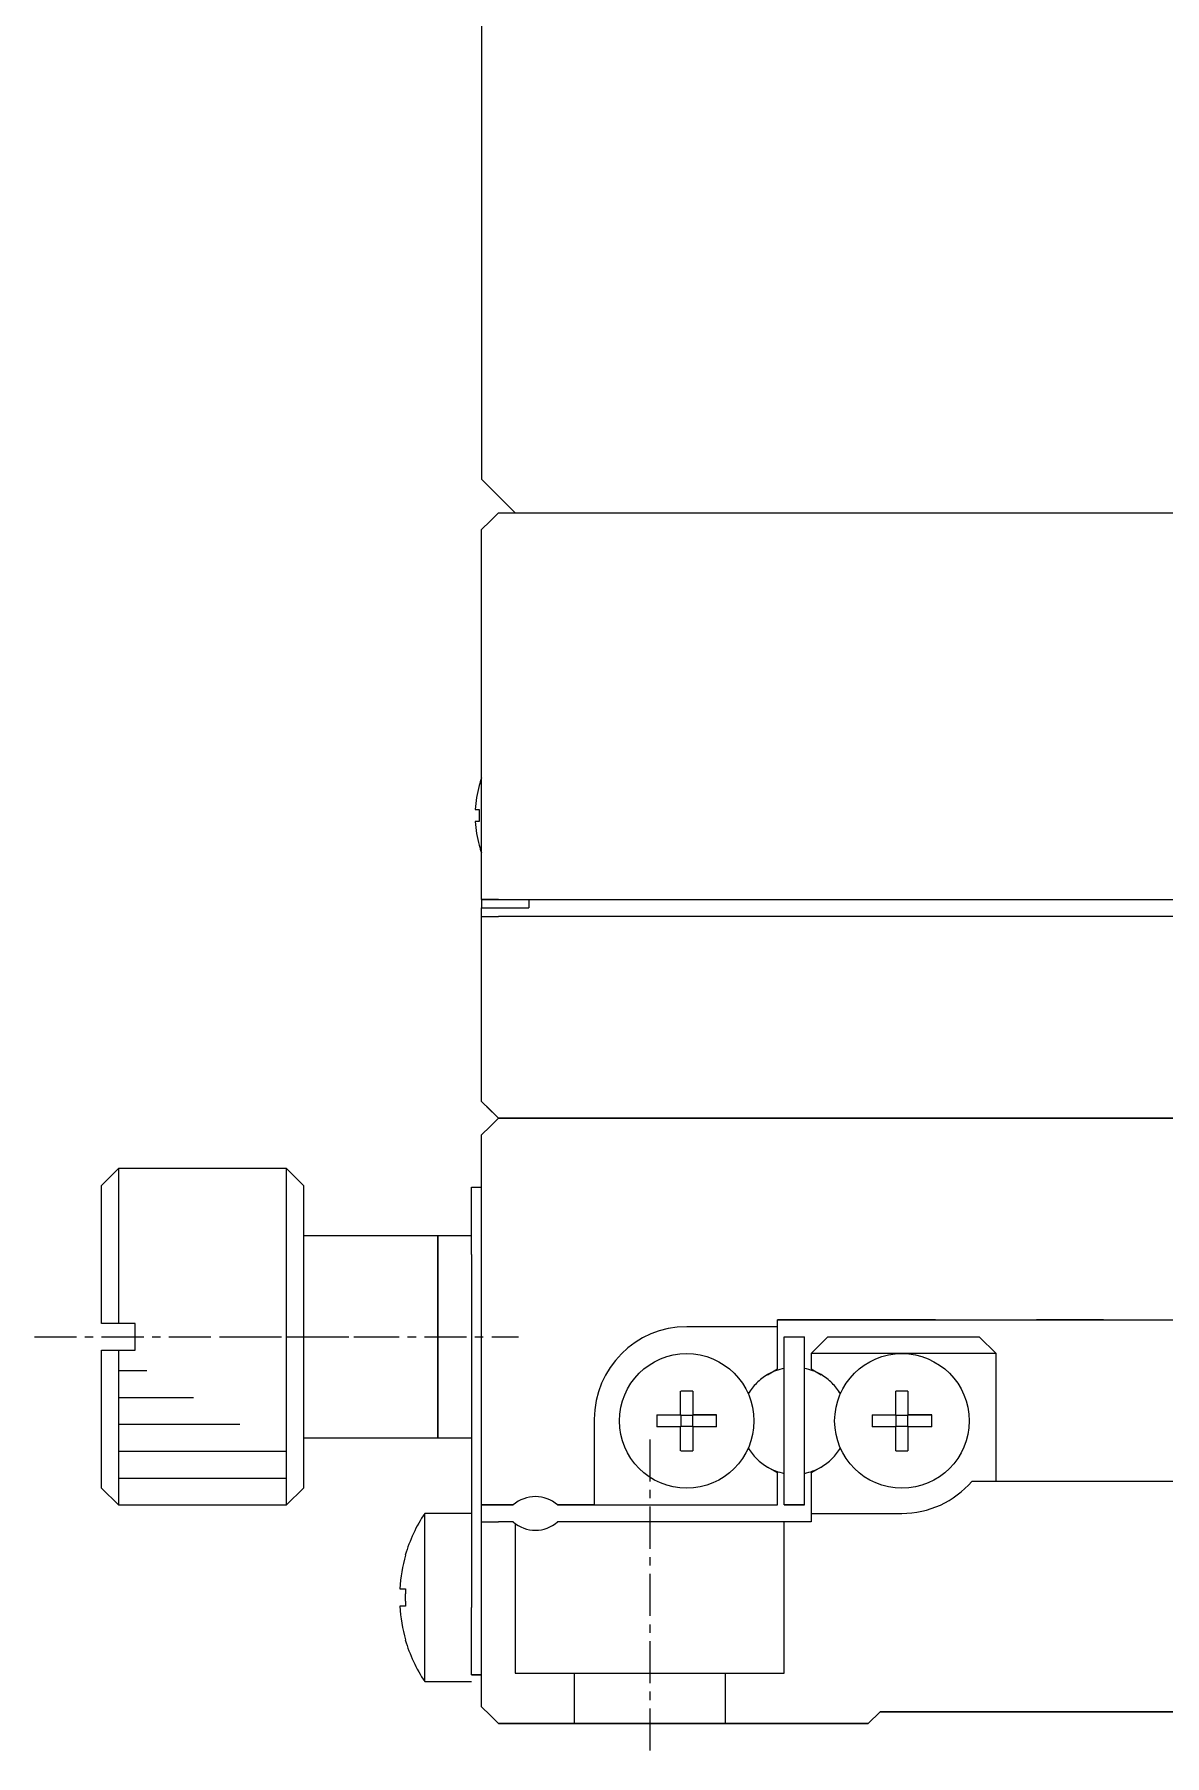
# Model space of a CAD drawing. Extents: x 570 to 820, y 66 to 265.
# Drawn here: x 572.5 to 606.1, y 114.2 to 165.4 of the extents above; entities that cross this region are included whole.
import ezdxf

# ---------------------------------------------------------------- set-up
doc = ezdxf.new("R2010")
doc.units = 0
doc.linetypes.add('CENTER', pattern=[2, 1.25, -0.25, 0.25, -0.25])
doc.layers.get('0').update_dxf_attribs({"linetype": 'CONTINUOUS'})
doc.layers.add('CENTER', color=1, linetype='CENTER')

msp = doc.modelspace()

# ---------------------------------------------------------------- linework, layer by layer
at = {"color": 7, "linetype": 'CONTINUOUS'}
for p, q in [((585.806, 245.153), (585.806, 152.153)), ((586.806, 151.153), (585.806, 152.153)), ((586.306, 151.153), (586.056, 150.903)), ((586.306, 151.153), (655.306, 151.153)), ((585.806, 150.653), (586.056, 150.903)), ((585.806, 139.653), (585.806, 150.653)), ((585.732, 143.041), (585.736, 143.039)), ((585.732, 143.041), (585.736, 143.039)), ((585.616, 142.333), (585.736, 142.333)), ((585.616, 142.333), (585.736, 142.333)), ((585.736, 141.973), (585.616, 141.973)), ((585.736, 141.266), (585.732, 141.264)), ((585.806, 139.653), (587.206, 139.653)), ((586.306, 139.653), (585.806, 139.653)), ((585.806, 139.653), (585.806, 139.403)), ((585.806, 139.403), (587.206, 139.403)), ((585.806, 139.153), (585.806, 139.403)), ((585.806, 139.403), (587.206, 139.403)), ((586.306, 139.653), (617.856, 139.653)), ((587.206, 139.653), (587.206, 139.403)), ((585.806, 139.153), (586.306, 139.153)), ((585.806, 133.653), (585.806, 139.153)), ((617.806, 139.153), (586.306, 139.153)), ((586.056, 133.403), (585.806, 133.653)), ((585.806, 133.653), (586.056, 133.403)), ((585.956, 133.503), (586.306, 133.153)), ((586.306, 133.153), (585.956, 133.503)), ((586.306, 133.153), (586.056, 133.403)), ((586.056, 133.403), (586.306, 133.153)), ((586.306, 133.153), (586.056, 132.903)), ((655.306, 133.153), (586.306, 133.153)), ((586.306, 133.153), (655.306, 133.153)), ((585.806, 132.653), (586.056, 132.903)), ((585.806, 121.653), (585.806, 132.653)), ((575.006, 131.653), (574.506, 131.153)), ((580.006, 131.653), (575.006, 131.653)), ((575.006, 131.653), (575.006, 127.053)), ((580.506, 131.153), (580.006, 131.653)), ((580.006, 126.653), (580.006, 131.653)), ((574.506, 127.053), (574.506, 131.153)), ((580.506, 131.153), (580.506, 126.653)), ((585.506, 129.103), (585.506, 131.103)), ((585.506, 131.103), (585.806, 131.103)), ((584.506, 129.653), (580.506, 129.653)), ((585.506, 129.653), (584.506, 129.653)), ((584.506, 126.653), (584.506, 129.653)), ((584.506, 129.653), (584.506, 126.653)), ((585.506, 129.103), (585.506, 119.978)), ((575.006, 127.053), (574.506, 127.053)), ((575.506, 127.053), (575.006, 127.053)), ((575.506, 126.253), (575.506, 127.053)), ((594.606, 126.953), (591.906, 126.953)), ((594.606, 126.953), (591.906, 126.953)), ((594.606, 126.953), (594.606, 127.153)), ((599.306, 127.153), (594.606, 127.153)), ((594.606, 127.153), (647.006, 127.153)), ((594.606, 125.697), (594.606, 126.953)), ((604.306, 127.153), (602.306, 127.153)), ((580.006, 121.653), (580.006, 126.653)), ((580.506, 126.653), (580.506, 122.153)), ((584.506, 123.653), (584.506, 126.653)), ((584.506, 126.653), (584.506, 123.653)), ((594.806, 121.653), (594.806, 126.653)), ((594.806, 126.653), (595.406, 126.653)), ((595.406, 121.653), (595.406, 126.653)), ((595.606, 126.153), (596.106, 126.653)), ((596.106, 126.653), (600.606, 126.653)), ((600.606, 126.653), (601.106, 126.153)), ((574.506, 122.153), (574.506, 126.253)), ((574.506, 126.253), (575.006, 126.253)), ((575.006, 126.253), (575.006, 121.653)), ((575.006, 126.253), (575.506, 126.253)), ((595.606, 126.153), (595.606, 125.697)), ((598.306, 126.153), (595.606, 126.153)), ((601.106, 126.153), (598.306, 126.153)), ((601.106, 122.353), (601.106, 126.153)), ((594.312, 125.527), (594.606, 125.697)), ((594.312, 125.527), (594.606, 125.697)), ((595.606, 125.697), (595.9, 125.527)), ((595.606, 125.697), (595.9, 125.527)), ((591.726, 124.333), (591.726, 125.039)), ((592.086, 125.039), (592.086, 124.333)), ((598.126, 124.333), (598.126, 125.039)), ((598.486, 125.039), (598.486, 124.333)), ((589.156, 124.203), (589.156, 121.653)), ((591.019, 124.333), (591.726, 124.333)), ((591.019, 124.333), (591.726, 124.333)), ((591.726, 123.973), (591.019, 123.973)), ((591.736, 124.322), (591.726, 124.333)), ((591.736, 123.983), (591.726, 123.973)), ((591.726, 123.266), (591.726, 123.973)), ((591.736, 123.983), (591.736, 124.322)), ((591.736, 124.322), (592.075, 124.322)), ((592.075, 123.983), (591.736, 123.983)), ((592.075, 124.322), (592.086, 124.333)), ((592.075, 124.322), (592.075, 123.983)), ((592.075, 123.983), (592.086, 123.973)), ((592.086, 124.333), (592.792, 124.333)), ((592.792, 124.333), (592.086, 124.333)), ((592.086, 123.973), (592.086, 123.266)), ((592.792, 123.973), (592.086, 123.973)), ((597.419, 124.333), (598.126, 124.333)), ((597.419, 124.333), (598.126, 124.333)), ((598.126, 123.973), (597.419, 123.973)), ((598.136, 124.322), (598.126, 124.333)), ((598.136, 123.983), (598.126, 123.973)), ((598.126, 123.266), (598.126, 123.973)), ((598.136, 123.983), (598.136, 124.322)), ((598.136, 124.322), (598.475, 124.322)), ((598.475, 123.983), (598.136, 123.983)), ((598.475, 124.322), (598.486, 124.333)), ((598.475, 124.322), (598.475, 123.983)), ((598.475, 123.983), (598.486, 123.973)), ((598.486, 124.333), (599.192, 124.333)), ((599.192, 124.333), (598.486, 124.333)), ((598.486, 123.973), (598.486, 123.266)), ((599.192, 123.973), (598.486, 123.973)), ((580.506, 123.653), (584.506, 123.653)), ((584.506, 123.653), (585.506, 123.653)), ((594.606, 122.608), (594.312, 122.778)), ((594.606, 121.653), (594.606, 122.608)), ((595.9, 122.778), (595.606, 122.608)), ((595.606, 122.608), (595.606, 121.403)), ((641.227, 122.353), (600.385, 122.353)), ((574.506, 122.153), (575.006, 121.653)), ((580.006, 121.653), (580.506, 122.153)), ((575.006, 121.653), (580.006, 121.653)), ((585.506, 121.403), (584.114, 121.403)), ((584.114, 116.403), (584.114, 121.403)), ((585.806, 121.153), (585.806, 121.653)), ((586.306, 121.653), (585.806, 121.653)), ((585.806, 121.653), (586.306, 121.653)), ((586.306, 121.653), (586.744, 121.653)), ((586.744, 121.653), (586.306, 121.653)), ((588.067, 121.653), (589.156, 121.653)), ((589.156, 121.653), (588.067, 121.653)), ((589.156, 121.653), (594.606, 121.653)), ((589.156, 121.653), (594.606, 121.653)), ((594.806, 121.653), (595.406, 121.653)), ((595.406, 121.653), (594.806, 121.653)), ((595.606, 121.403), (595.606, 121.153)), ((595.606, 121.403), (598.306, 121.403)), ((585.806, 121.153), (586.306, 121.153)), ((585.806, 115.653), (585.806, 121.153)), ((586.744, 121.153), (586.306, 121.153)), ((595.606, 121.153), (588.067, 121.153)), ((583.536, 120.165), (583.543, 120.161)), ((583.536, 120.165), (583.543, 120.161)), ((585.506, 119.978), (585.506, 118.603)), ((583.371, 119.163), (583.543, 119.163)), ((583.371, 119.163), (583.543, 119.163)), ((583.543, 118.643), (583.371, 118.643)), ((585.506, 116.603), (585.506, 118.603)), ((583.543, 117.644), (583.536, 117.641)), ((584.114, 116.403), (585.506, 116.403)), ((585.806, 116.603), (585.506, 116.603)), ((585.506, 116.603), (585.806, 116.603)), ((586.056, 115.403), (585.806, 115.653)), ((585.806, 115.653), (586.056, 115.403)), ((586.056, 115.403), (586.306, 115.153)), ((586.306, 115.153), (586.056, 115.403)), ((597.306, 115.153), (586.306, 115.153)), ((586.306, 115.153), (597.306, 115.153)), ((593.056, 115.153), (588.556, 115.153)), ((593.056, 115.153), (588.556, 115.153)), ((593.056, 115.153), (588.556, 115.153)), ((593.056, 115.153), (588.556, 115.153)), ((597.306, 115.153), (597.656, 115.503)), ((597.656, 115.503), (597.306, 115.153)), ((608.106, 115.503), (597.656, 115.503)), ((597.656, 115.503), (643.956, 115.503))]:
    msp.add_line(p, q, dxfattribs=at)
at = {"color": 3, "linetype": 'CONTINUOUS'}
for p, q in [((575.006, 125.653), (575.849, 125.653)), ((575.006, 124.853), (577.235, 124.853)), ((575.006, 124.053), (578.62, 124.053)), ((575.006, 123.253), (580.006, 123.253)), ((575.006, 122.453), (580.006, 122.453)), ((586.806, 121.102), (586.806, 116.653)), ((594.806, 116.653), (594.806, 121.153)), ((586.806, 116.653), (594.806, 116.653)), ((588.556, 116.653), (588.556, 115.153)), ((593.056, 115.153), (593.056, 116.653))]:
    msp.add_line(p, q, dxfattribs=at)
at = {"color": 7, "linetype": 'CONTINUOUS'}
for points in [[(585.736, 142.333, 0), (585.736, 142.329, 0), (585.736, 142.327, 0), (585.736, 142.323, 0), (585.736, 142.321, 0), (585.736, 142.319, 0), (585.736, 142.315, 0), (585.735, 142.313, 0), (585.735, 142.309, 0), (585.735, 142.307, 0), (585.735, 142.303, 0), (585.735, 142.301, 0), (585.735, 142.299, 0), (585.735, 142.295, 0), (585.735, 142.293, 0), (585.734, 142.289, 0), (585.734, 142.287, 0), (585.734, 142.285, 0), (585.734, 142.281, 0), (585.734, 142.279, 0), (585.734, 142.275, 0), (585.734, 142.273, 0), (585.734, 142.271, 0), (585.734, 142.267, 0), (585.734, 142.265, 0), (585.733, 142.261, 0), (585.733, 142.259, 0), (585.733, 142.257, 0), (585.733, 142.253, 0), (585.733, 142.251, 0), (585.733, 142.247, 0), (585.733, 142.245, 0), (585.733, 142.243, 0), (585.733, 142.239, 0), (585.733, 142.237, 0), (585.733, 142.233, 0), (585.733, 142.231, 0), (585.733, 142.229, 0), (585.733, 142.225, 0), (585.732, 142.223, 0), (585.732, 142.219, 0), (585.732, 142.217, 0), (585.732, 142.215, 0), (585.732, 142.211, 0), (585.732, 142.209, 0), (585.732, 142.205, 0), (585.732, 142.203, 0), (585.732, 142.199, 0), (585.732, 142.197, 0), (585.732, 142.195, 0), (585.732, 142.191, 0), (585.732, 142.189, 0), (585.732, 142.185, 0), (585.732, 142.183, 0), (585.732, 142.181, 0), (585.732, 142.177, 0), (585.732, 142.175, 0), (585.732, 142.171, 0), (585.732, 142.169, 0), (585.732, 142.167, 0), (585.732, 142.163, 0), (585.732, 142.161, 0), (585.732, 142.157, 0), (585.732, 142.155, 0), (585.732, 142.153, 0), (585.732, 142.149, 0), (585.732, 142.147, 0), (585.732, 142.143, 0), (585.732, 142.141, 0), (585.732, 142.139, 0), (585.732, 142.135, 0), (585.732, 142.133, 0), (585.732, 142.129, 0), (585.732, 142.127, 0), (585.732, 142.123, 0), (585.732, 142.121, 0), (585.732, 142.119, 0), (585.732, 142.115, 0), (585.732, 142.113, 0), (585.732, 142.109, 0), (585.732, 142.107, 0), (585.732, 142.105, 0), (585.732, 142.101, 0), (585.732, 142.099, 0), (585.732, 142.095, 0), (585.732, 142.093, 0), (585.732, 142.091, 0), (585.732, 142.087, 0), (585.732, 142.085, 0), (585.732, 142.081, 0), (585.733, 142.079, 0), (585.733, 142.077, 0), (585.733, 142.073, 0), (585.733, 142.071, 0), (585.733, 142.067, 0), (585.733, 142.065, 0), (585.733, 142.063, 0), (585.733, 142.059, 0), (585.733, 142.057, 0), (585.733, 142.053, 0), (585.733, 142.051, 0), (585.733, 142.047, 0), (585.733, 142.045, 0), (585.733, 142.043, 0), (585.734, 142.039, 0), (585.734, 142.037, 0), (585.734, 142.033, 0), (585.734, 142.031, 0), (585.734, 142.029, 0), (585.734, 142.025, 0), (585.734, 142.023, 0), (585.734, 142.019, 0), (585.734, 142.017, 0), (585.734, 142.015, 0), (585.735, 142.011, 0), (585.735, 142.009, 0), (585.735, 142.005, 0), (585.735, 142.003, 0), (585.735, 142.001, 0), (585.735, 141.997, 0), (585.735, 141.995, 0), (585.735, 141.991, 0), (585.736, 141.989, 0), (585.736, 141.987, 0), (585.736, 141.983, 0), (585.736, 141.981, 0), (585.736, 141.977, 0), (585.736, 141.975, 0), (585.736, 141.973, 0)], [(592.087, 125.039, 0), (592.083, 125.039, 0), (592.081, 125.039, 0), (592.077, 125.039, 0), (592.075, 125.039, 0), (592.073, 125.039, 0), (592.069, 125.039, 0), (592.067, 125.039, 0), (592.063, 125.039, 0), (592.061, 125.039, 0), (592.059, 125.04, 0), (592.055, 125.04, 0), (592.053, 125.04, 0), (592.049, 125.04, 0), (592.047, 125.04, 0), (592.045, 125.04, 0), (592.041, 125.04, 0), (592.039, 125.04, 0), (592.035, 125.04, 0), (592.033, 125.04, 0), (592.031, 125.04, 0), (592.027, 125.04, 0), (592.025, 125.04, 0), (592.021, 125.04, 0), (592.019, 125.04, 0), (592.017, 125.04, 0), (592.013, 125.04, 0), (592.011, 125.04, 0), (592.007, 125.04, 0), (592.005, 125.04, 0), (592.001, 125.04, 0), (591.999, 125.041, 0), (591.997, 125.041, 0), (591.993, 125.041, 0), (591.991, 125.041, 0), (591.987, 125.041, 0), (591.985, 125.041, 0), (591.983, 125.041, 0), (591.979, 125.041, 0), (591.977, 125.041, 0), (591.973, 125.041, 0), (591.971, 125.041, 0), (591.969, 125.041, 0), (591.965, 125.041, 0), (591.963, 125.041, 0), (591.959, 125.041, 0), (591.957, 125.041, 0), (591.955, 125.041, 0), (591.951, 125.041, 0), (591.949, 125.041, 0), (591.945, 125.041, 0), (591.943, 125.041, 0), (591.941, 125.041, 0), (591.937, 125.041, 0), (591.935, 125.041, 0), (591.931, 125.041, 0), (591.929, 125.041, 0), (591.925, 125.041, 0), (591.923, 125.041, 0), (591.921, 125.041, 0), (591.917, 125.041, 0), (591.915, 125.041, 0), (591.911, 125.041, 0), (591.909, 125.041, 0), (591.907, 125.041, 0), (591.903, 125.041, 0), (591.901, 125.041, 0), (591.897, 125.041, 0), (591.895, 125.041, 0), (591.893, 125.041, 0), (591.889, 125.041, 0), (591.887, 125.041, 0), (591.883, 125.041, 0), (591.881, 125.041, 0), (591.879, 125.041, 0), (591.875, 125.041, 0), (591.873, 125.041, 0), (591.869, 125.041, 0), (591.867, 125.041, 0), (591.865, 125.041, 0), (591.861, 125.041, 0), (591.859, 125.041, 0), (591.855, 125.041, 0), (591.853, 125.041, 0), (591.851, 125.041, 0), (591.847, 125.041, 0), (591.845, 125.041, 0), (591.841, 125.041, 0), (591.839, 125.041, 0), (591.835, 125.041, 0), (591.833, 125.041, 0), (591.831, 125.041, 0), (591.827, 125.041, 0), (591.825, 125.041, 0), (591.821, 125.041, 0), (591.819, 125.041, 0), (591.817, 125.041, 0), (591.813, 125.041, 0), (591.811, 125.04, 0), (591.807, 125.04, 0), (591.805, 125.04, 0), (591.803, 125.04, 0), (591.799, 125.04, 0), (591.797, 125.04, 0), (591.793, 125.04, 0), (591.791, 125.04, 0), (591.789, 125.04, 0), (591.785, 125.04, 0), (591.783, 125.04, 0), (591.779, 125.04, 0), (591.777, 125.04, 0), (591.775, 125.04, 0), (591.771, 125.04, 0), (591.769, 125.04, 0), (591.765, 125.04, 0), (591.763, 125.04, 0), (591.761, 125.04, 0), (591.757, 125.04, 0), (591.755, 125.04, 0), (591.751, 125.039, 0), (591.749, 125.039, 0), (591.745, 125.039, 0), (591.743, 125.039, 0), (591.741, 125.039, 0), (591.737, 125.039, 0), (591.735, 125.039, 0), (591.731, 125.039, 0), (591.729, 125.039, 0), (591.727, 125.039, 0)], [(598.487, 125.039, 0), (598.483, 125.039, 0), (598.481, 125.039, 0), (598.477, 125.039, 0), (598.475, 125.039, 0), (598.473, 125.039, 0), (598.469, 125.039, 0), (598.467, 125.039, 0), (598.463, 125.039, 0), (598.461, 125.039, 0), (598.459, 125.04, 0), (598.455, 125.04, 0), (598.453, 125.04, 0), (598.449, 125.04, 0), (598.447, 125.04, 0), (598.445, 125.04, 0), (598.441, 125.04, 0), (598.439, 125.04, 0), (598.435, 125.04, 0), (598.433, 125.04, 0), (598.431, 125.04, 0), (598.427, 125.04, 0), (598.425, 125.04, 0), (598.421, 125.04, 0), (598.419, 125.04, 0), (598.417, 125.04, 0), (598.413, 125.04, 0), (598.411, 125.04, 0), (598.407, 125.04, 0), (598.405, 125.04, 0), (598.401, 125.04, 0), (598.399, 125.041, 0), (598.397, 125.041, 0), (598.393, 125.041, 0), (598.391, 125.041, 0), (598.387, 125.041, 0), (598.385, 125.041, 0), (598.383, 125.041, 0), (598.379, 125.041, 0), (598.377, 125.041, 0), (598.373, 125.041, 0), (598.371, 125.041, 0), (598.369, 125.041, 0), (598.365, 125.041, 0), (598.363, 125.041, 0), (598.359, 125.041, 0), (598.357, 125.041, 0), (598.355, 125.041, 0), (598.351, 125.041, 0), (598.349, 125.041, 0), (598.345, 125.041, 0), (598.343, 125.041, 0), (598.341, 125.041, 0), (598.337, 125.041, 0), (598.335, 125.041, 0), (598.331, 125.041, 0), (598.329, 125.041, 0), (598.325, 125.041, 0), (598.323, 125.041, 0), (598.321, 125.041, 0), (598.317, 125.041, 0), (598.315, 125.041, 0), (598.311, 125.041, 0), (598.309, 125.041, 0), (598.307, 125.041, 0), (598.303, 125.041, 0), (598.301, 125.041, 0), (598.297, 125.041, 0), (598.295, 125.041, 0), (598.293, 125.041, 0), (598.289, 125.041, 0), (598.287, 125.041, 0), (598.283, 125.041, 0), (598.281, 125.041, 0), (598.279, 125.041, 0), (598.275, 125.041, 0), (598.273, 125.041, 0), (598.269, 125.041, 0), (598.267, 125.041, 0), (598.265, 125.041, 0), (598.261, 125.041, 0), (598.259, 125.041, 0), (598.255, 125.041, 0), (598.253, 125.041, 0), (598.251, 125.041, 0), (598.247, 125.041, 0), (598.245, 125.041, 0), (598.241, 125.041, 0), (598.239, 125.041, 0), (598.235, 125.041, 0), (598.233, 125.041, 0), (598.231, 125.041, 0), (598.227, 125.041, 0), (598.225, 125.041, 0), (598.221, 125.041, 0), (598.219, 125.041, 0), (598.217, 125.041, 0), (598.213, 125.041, 0), (598.211, 125.04, 0), (598.207, 125.04, 0), (598.205, 125.04, 0), (598.203, 125.04, 0), (598.199, 125.04, 0), (598.197, 125.04, 0), (598.193, 125.04, 0), (598.191, 125.04, 0), (598.189, 125.04, 0), (598.185, 125.04, 0), (598.183, 125.04, 0), (598.179, 125.04, 0), (598.177, 125.04, 0), (598.175, 125.04, 0), (598.171, 125.04, 0), (598.169, 125.04, 0), (598.165, 125.04, 0), (598.163, 125.04, 0), (598.161, 125.04, 0), (598.157, 125.04, 0), (598.155, 125.04, 0), (598.151, 125.039, 0), (598.149, 125.039, 0), (598.145, 125.039, 0), (598.143, 125.039, 0), (598.141, 125.039, 0), (598.137, 125.039, 0), (598.135, 125.039, 0), (598.131, 125.039, 0), (598.129, 125.039, 0), (598.127, 125.039, 0)], [(591.019, 124.332, 0), (591.019, 124.33, 0), (591.019, 124.327, 0), (591.019, 124.324, 0), (591.019, 124.321, 0), (591.019, 124.318, 0), (591.019, 124.316, 0), (591.019, 124.313, 0), (591.019, 124.31, 0), (591.019, 124.307, 0), (591.019, 124.304, 0), (591.019, 124.302, 0), (591.019, 124.299, 0), (591.019, 124.296, 0), (591.019, 124.293, 0), (591.019, 124.29, 0), (591.019, 124.288, 0), (591.019, 124.285, 0), (591.019, 124.282, 0), (591.019, 124.279, 0), (591.019, 124.276, 0), (591.019, 124.273, 0), (591.019, 124.271, 0), (591.019, 124.268, 0), (591.019, 124.265, 0), (591.019, 124.262, 0), (591.019, 124.259, 0), (591.019, 124.257, 0), (591.019, 124.254, 0), (591.019, 124.251, 0), (591.019, 124.248, 0), (591.019, 124.245, 0), (591.019, 124.243, 0), (591.019, 124.24, 0), (591.019, 124.237, 0), (591.019, 124.234, 0), (591.019, 124.231, 0), (591.019, 124.228, 0), (591.019, 124.226, 0), (591.019, 124.223, 0), (591.017, 124.22, 0), (591.017, 124.217, 0), (591.017, 124.214, 0), (591.017, 124.212, 0), (591.017, 124.209, 0), (591.017, 124.206, 0), (591.017, 124.203, 0), (591.017, 124.2, 0), (591.017, 124.198, 0), (591.017, 124.195, 0), (591.017, 124.192, 0), (591.017, 124.189, 0), (591.017, 124.186, 0), (591.017, 124.183, 0), (591.017, 124.181, 0), (591.017, 124.178, 0), (591.017, 124.175, 0), (591.017, 124.172, 0), (591.017, 124.169, 0), (591.017, 124.167, 0), (591.017, 124.164, 0), (591.017, 124.161, 0), (591.017, 124.158, 0), (591.017, 124.155, 0), (591.017, 124.152, 0), (591.017, 124.15, 0), (591.017, 124.147, 0), (591.017, 124.144, 0), (591.017, 124.141, 0), (591.017, 124.138, 0), (591.017, 124.136, 0), (591.017, 124.133, 0), (591.017, 124.13, 0), (591.017, 124.127, 0), (591.017, 124.124, 0), (591.017, 124.122, 0), (591.017, 124.119, 0), (591.017, 124.116, 0), (591.017, 124.113, 0), (591.017, 124.11, 0), (591.017, 124.107, 0), (591.017, 124.105, 0), (591.017, 124.102, 0), (591.017, 124.099, 0), (591.017, 124.096, 0), (591.017, 124.093, 0), (591.017, 124.091, 0), (591.017, 124.088, 0), (591.017, 124.085, 0), (591.019, 124.082, 0), (591.019, 124.079, 0), (591.019, 124.077, 0), (591.019, 124.074, 0), (591.019, 124.071, 0), (591.019, 124.068, 0), (591.019, 124.065, 0), (591.019, 124.062, 0), (591.019, 124.06, 0), (591.019, 124.057, 0), (591.019, 124.054, 0), (591.019, 124.051, 0), (591.019, 124.048, 0), (591.019, 124.046, 0), (591.019, 124.043, 0), (591.019, 124.04, 0), (591.019, 124.037, 0), (591.019, 124.034, 0), (591.019, 124.032, 0), (591.019, 124.029, 0), (591.019, 124.026, 0), (591.019, 124.023, 0), (591.019, 124.02, 0), (591.019, 124.017, 0), (591.019, 124.015, 0), (591.019, 124.012, 0), (591.019, 124.009, 0), (591.019, 124.006, 0), (591.019, 124.003, 0), (591.019, 124.001, 0), (591.019, 123.998, 0), (591.019, 123.995, 0), (591.019, 123.992, 0), (591.019, 123.989, 0), (591.019, 123.987, 0), (591.019, 123.984, 0), (591.019, 123.981, 0), (591.019, 123.978, 0), (591.019, 123.975, 0), (591.019, 123.972, 0)], [(592.793, 123.972, 0), (592.793, 123.975, 0), (592.793, 123.978, 0), (592.793, 123.981, 0), (592.793, 123.984, 0), (592.793, 123.987, 0), (592.793, 123.989, 0), (592.793, 123.992, 0), (592.793, 123.995, 0), (592.793, 123.998, 0), (592.793, 124.001, 0), (592.793, 124.003, 0), (592.793, 124.006, 0), (592.793, 124.009, 0), (592.793, 124.012, 0), (592.793, 124.015, 0), (592.793, 124.017, 0), (592.793, 124.02, 0), (592.793, 124.023, 0), (592.793, 124.026, 0), (592.793, 124.029, 0), (592.793, 124.032, 0), (592.793, 124.034, 0), (592.793, 124.037, 0), (592.795, 124.04, 0), (592.795, 124.043, 0), (592.795, 124.046, 0), (592.795, 124.048, 0), (592.795, 124.051, 0), (592.795, 124.054, 0), (592.795, 124.057, 0), (592.795, 124.06, 0), (592.795, 124.062, 0), (592.795, 124.065, 0), (592.795, 124.068, 0), (592.795, 124.071, 0), (592.795, 124.074, 0), (592.795, 124.077, 0), (592.795, 124.079, 0), (592.795, 124.082, 0), (592.795, 124.085, 0), (592.795, 124.088, 0), (592.795, 124.091, 0), (592.795, 124.093, 0), (592.795, 124.096, 0), (592.795, 124.099, 0), (592.795, 124.102, 0), (592.795, 124.105, 0), (592.795, 124.107, 0), (592.795, 124.11, 0), (592.795, 124.113, 0), (592.795, 124.116, 0), (592.795, 124.119, 0), (592.795, 124.122, 0), (592.795, 124.124, 0), (592.795, 124.127, 0), (592.795, 124.13, 0), (592.795, 124.133, 0), (592.795, 124.136, 0), (592.795, 124.138, 0), (592.795, 124.141, 0), (592.795, 124.144, 0), (592.795, 124.147, 0), (592.795, 124.15, 0), (592.795, 124.152, 0), (592.795, 124.155, 0), (592.795, 124.158, 0), (592.795, 124.161, 0), (592.795, 124.164, 0), (592.795, 124.167, 0), (592.795, 124.169, 0), (592.795, 124.172, 0), (592.795, 124.175, 0), (592.795, 124.178, 0), (592.795, 124.181, 0), (592.795, 124.183, 0), (592.795, 124.186, 0), (592.795, 124.189, 0), (592.795, 124.192, 0), (592.795, 124.195, 0), (592.795, 124.198, 0), (592.795, 124.2, 0), (592.795, 124.203, 0), (592.795, 124.206, 0), (592.795, 124.209, 0), (592.795, 124.212, 0), (592.795, 124.214, 0), (592.795, 124.217, 0), (592.795, 124.22, 0), (592.795, 124.223, 0), (592.795, 124.226, 0), (592.795, 124.228, 0), (592.795, 124.231, 0), (592.795, 124.234, 0), (592.795, 124.237, 0), (592.795, 124.24, 0), (592.795, 124.243, 0), (592.795, 124.245, 0), (592.795, 124.248, 0), (592.795, 124.251, 0), (592.795, 124.254, 0), (592.795, 124.257, 0), (592.795, 124.259, 0), (592.795, 124.262, 0), (592.795, 124.265, 0), (592.793, 124.268, 0), (592.793, 124.271, 0), (592.793, 124.273, 0), (592.793, 124.276, 0), (592.793, 124.279, 0), (592.793, 124.282, 0), (592.793, 124.285, 0), (592.793, 124.288, 0), (592.793, 124.29, 0), (592.793, 124.293, 0), (592.793, 124.296, 0), (592.793, 124.299, 0), (592.793, 124.302, 0), (592.793, 124.304, 0), (592.793, 124.307, 0), (592.793, 124.31, 0), (592.793, 124.313, 0), (592.793, 124.316, 0), (592.793, 124.318, 0), (592.793, 124.321, 0), (592.793, 124.324, 0), (592.793, 124.327, 0), (592.793, 124.33, 0), (592.793, 124.332, 0)], [(597.419, 124.332, 0), (597.419, 124.33, 0), (597.419, 124.327, 0), (597.419, 124.324, 0), (597.419, 124.321, 0), (597.419, 124.318, 0), (597.419, 124.316, 0), (597.419, 124.313, 0), (597.419, 124.31, 0), (597.419, 124.307, 0), (597.419, 124.304, 0), (597.419, 124.302, 0), (597.419, 124.299, 0), (597.419, 124.296, 0), (597.419, 124.293, 0), (597.419, 124.29, 0), (597.419, 124.288, 0), (597.419, 124.285, 0), (597.419, 124.282, 0), (597.419, 124.279, 0), (597.419, 124.276, 0), (597.419, 124.273, 0), (597.419, 124.271, 0), (597.419, 124.268, 0), (597.419, 124.265, 0), (597.419, 124.262, 0), (597.419, 124.259, 0), (597.419, 124.257, 0), (597.419, 124.254, 0), (597.419, 124.251, 0), (597.419, 124.248, 0), (597.419, 124.245, 0), (597.419, 124.243, 0), (597.419, 124.24, 0), (597.419, 124.237, 0), (597.419, 124.234, 0), (597.419, 124.231, 0), (597.419, 124.228, 0), (597.419, 124.226, 0), (597.419, 124.223, 0), (597.417, 124.22, 0), (597.417, 124.217, 0), (597.417, 124.214, 0), (597.417, 124.212, 0), (597.417, 124.209, 0), (597.417, 124.206, 0), (597.417, 124.203, 0), (597.417, 124.2, 0), (597.417, 124.198, 0), (597.417, 124.195, 0), (597.417, 124.192, 0), (597.417, 124.189, 0), (597.417, 124.186, 0), (597.417, 124.183, 0), (597.417, 124.181, 0), (597.417, 124.178, 0), (597.417, 124.175, 0), (597.417, 124.172, 0), (597.417, 124.169, 0), (597.417, 124.167, 0), (597.417, 124.164, 0), (597.417, 124.161, 0), (597.417, 124.158, 0), (597.417, 124.155, 0), (597.417, 124.152, 0), (597.417, 124.15, 0), (597.417, 124.147, 0), (597.417, 124.144, 0), (597.417, 124.141, 0), (597.417, 124.138, 0), (597.417, 124.136, 0), (597.417, 124.133, 0), (597.417, 124.13, 0), (597.417, 124.127, 0), (597.417, 124.124, 0), (597.417, 124.122, 0), (597.417, 124.119, 0), (597.417, 124.116, 0), (597.417, 124.113, 0), (597.417, 124.11, 0), (597.417, 124.107, 0), (597.417, 124.105, 0), (597.417, 124.102, 0), (597.417, 124.099, 0), (597.417, 124.096, 0), (597.417, 124.093, 0), (597.417, 124.091, 0), (597.417, 124.088, 0), (597.417, 124.085, 0), (597.419, 124.082, 0), (597.419, 124.079, 0), (597.419, 124.077, 0), (597.419, 124.074, 0), (597.419, 124.071, 0), (597.419, 124.068, 0), (597.419, 124.065, 0), (597.419, 124.062, 0), (597.419, 124.06, 0), (597.419, 124.057, 0), (597.419, 124.054, 0), (597.419, 124.051, 0), (597.419, 124.048, 0), (597.419, 124.046, 0), (597.419, 124.043, 0), (597.419, 124.04, 0), (597.419, 124.037, 0), (597.419, 124.034, 0), (597.419, 124.032, 0), (597.419, 124.029, 0), (597.419, 124.026, 0), (597.419, 124.023, 0), (597.419, 124.02, 0), (597.419, 124.017, 0), (597.419, 124.015, 0), (597.419, 124.012, 0), (597.419, 124.009, 0), (597.419, 124.006, 0), (597.419, 124.003, 0), (597.419, 124.001, 0), (597.419, 123.998, 0), (597.419, 123.995, 0), (597.419, 123.992, 0), (597.419, 123.989, 0), (597.419, 123.987, 0), (597.419, 123.984, 0), (597.419, 123.981, 0), (597.419, 123.978, 0), (597.419, 123.975, 0), (597.419, 123.972, 0)], [(599.193, 123.972, 0), (599.193, 123.975, 0), (599.193, 123.978, 0), (599.193, 123.981, 0), (599.193, 123.984, 0), (599.193, 123.987, 0), (599.193, 123.989, 0), (599.193, 123.992, 0), (599.193, 123.995, 0), (599.193, 123.998, 0), (599.193, 124.001, 0), (599.193, 124.003, 0), (599.193, 124.006, 0), (599.193, 124.009, 0), (599.193, 124.012, 0), (599.193, 124.015, 0), (599.193, 124.017, 0), (599.193, 124.02, 0), (599.193, 124.023, 0), (599.193, 124.026, 0), (599.193, 124.029, 0), (599.193, 124.032, 0), (599.193, 124.034, 0), (599.193, 124.037, 0), (599.195, 124.04, 0), (599.195, 124.043, 0), (599.195, 124.046, 0), (599.195, 124.048, 0), (599.195, 124.051, 0), (599.195, 124.054, 0), (599.195, 124.057, 0), (599.195, 124.06, 0), (599.195, 124.062, 0), (599.195, 124.065, 0), (599.195, 124.068, 0), (599.195, 124.071, 0), (599.195, 124.074, 0), (599.195, 124.077, 0), (599.195, 124.079, 0), (599.195, 124.082, 0), (599.195, 124.085, 0), (599.195, 124.088, 0), (599.195, 124.091, 0), (599.195, 124.093, 0), (599.195, 124.096, 0), (599.195, 124.099, 0), (599.195, 124.102, 0), (599.195, 124.105, 0), (599.195, 124.107, 0), (599.195, 124.11, 0), (599.195, 124.113, 0), (599.195, 124.116, 0), (599.195, 124.119, 0), (599.195, 124.122, 0), (599.195, 124.124, 0), (599.195, 124.127, 0), (599.195, 124.13, 0), (599.195, 124.133, 0), (599.195, 124.136, 0), (599.195, 124.138, 0), (599.195, 124.141, 0), (599.195, 124.144, 0), (599.195, 124.147, 0), (599.195, 124.15, 0), (599.195, 124.152, 0), (599.195, 124.155, 0), (599.195, 124.158, 0), (599.195, 124.161, 0), (599.195, 124.164, 0), (599.195, 124.167, 0), (599.195, 124.169, 0), (599.195, 124.172, 0), (599.195, 124.175, 0), (599.195, 124.178, 0), (599.195, 124.181, 0), (599.195, 124.183, 0), (599.195, 124.186, 0), (599.195, 124.189, 0), (599.195, 124.192, 0), (599.195, 124.195, 0), (599.195, 124.198, 0), (599.195, 124.2, 0), (599.195, 124.203, 0), (599.195, 124.206, 0), (599.195, 124.209, 0), (599.195, 124.212, 0), (599.195, 124.214, 0), (599.195, 124.217, 0), (599.195, 124.22, 0), (599.195, 124.223, 0), (599.195, 124.226, 0), (599.195, 124.228, 0), (599.195, 124.231, 0), (599.195, 124.234, 0), (599.195, 124.237, 0), (599.195, 124.24, 0), (599.195, 124.243, 0), (599.195, 124.245, 0), (599.195, 124.248, 0), (599.195, 124.251, 0), (599.195, 124.254, 0), (599.195, 124.257, 0), (599.195, 124.259, 0), (599.195, 124.262, 0), (599.195, 124.265, 0), (599.193, 124.268, 0), (599.193, 124.271, 0), (599.193, 124.273, 0), (599.193, 124.276, 0), (599.193, 124.279, 0), (599.193, 124.282, 0), (599.193, 124.285, 0), (599.193, 124.288, 0), (599.193, 124.29, 0), (599.193, 124.293, 0), (599.193, 124.296, 0), (599.193, 124.299, 0), (599.193, 124.302, 0), (599.193, 124.304, 0), (599.193, 124.307, 0), (599.193, 124.31, 0), (599.193, 124.313, 0), (599.193, 124.316, 0), (599.193, 124.318, 0), (599.193, 124.321, 0), (599.193, 124.324, 0), (599.193, 124.327, 0), (599.193, 124.33, 0), (599.193, 124.332, 0)], [(591.727, 123.266, 0), (591.729, 123.266, 0), (591.731, 123.266, 0), (591.735, 123.266, 0), (591.737, 123.266, 0), (591.741, 123.266, 0), (591.743, 123.266, 0), (591.745, 123.266, 0), (591.749, 123.266, 0), (591.751, 123.266, 0), (591.755, 123.265, 0), (591.757, 123.265, 0), (591.761, 123.265, 0), (591.763, 123.265, 0), (591.765, 123.265, 0), (591.769, 123.265, 0), (591.771, 123.265, 0), (591.775, 123.265, 0), (591.777, 123.265, 0), (591.779, 123.265, 0), (591.783, 123.265, 0), (591.785, 123.265, 0), (591.789, 123.265, 0), (591.791, 123.265, 0), (591.793, 123.265, 0), (591.797, 123.265, 0), (591.799, 123.265, 0), (591.803, 123.265, 0), (591.805, 123.265, 0), (591.807, 123.265, 0), (591.811, 123.265, 0), (591.813, 123.264, 0), (591.817, 123.264, 0), (591.819, 123.264, 0), (591.821, 123.264, 0), (591.825, 123.264, 0), (591.827, 123.264, 0), (591.831, 123.264, 0), (591.833, 123.264, 0), (591.835, 123.264, 0), (591.839, 123.264, 0), (591.841, 123.264, 0), (591.845, 123.264, 0), (591.847, 123.264, 0), (591.851, 123.264, 0), (591.853, 123.264, 0), (591.855, 123.264, 0), (591.859, 123.264, 0), (591.861, 123.264, 0), (591.865, 123.264, 0), (591.867, 123.264, 0), (591.869, 123.264, 0), (591.873, 123.264, 0), (591.875, 123.264, 0), (591.879, 123.264, 0), (591.881, 123.264, 0), (591.883, 123.264, 0), (591.887, 123.264, 0), (591.889, 123.264, 0), (591.893, 123.264, 0), (591.895, 123.264, 0), (591.897, 123.264, 0), (591.901, 123.264, 0), (591.903, 123.264, 0), (591.907, 123.264, 0), (591.909, 123.264, 0), (591.911, 123.264, 0), (591.915, 123.264, 0), (591.917, 123.264, 0), (591.921, 123.264, 0), (591.923, 123.264, 0), (591.925, 123.264, 0), (591.929, 123.264, 0), (591.931, 123.264, 0), (591.935, 123.264, 0), (591.937, 123.264, 0), (591.941, 123.264, 0), (591.943, 123.264, 0), (591.945, 123.264, 0), (591.949, 123.264, 0), (591.951, 123.264, 0), (591.955, 123.264, 0), (591.957, 123.264, 0), (591.959, 123.264, 0), (591.963, 123.264, 0), (591.965, 123.264, 0), (591.969, 123.264, 0), (591.971, 123.264, 0), (591.973, 123.264, 0), (591.977, 123.264, 0), (591.979, 123.264, 0), (591.983, 123.264, 0), (591.985, 123.264, 0), (591.987, 123.264, 0), (591.991, 123.264, 0), (591.993, 123.264, 0), (591.997, 123.264, 0), (591.999, 123.264, 0), (592.001, 123.265, 0), (592.005, 123.265, 0), (592.007, 123.265, 0), (592.011, 123.265, 0), (592.013, 123.265, 0), (592.017, 123.265, 0), (592.019, 123.265, 0), (592.021, 123.265, 0), (592.025, 123.265, 0), (592.027, 123.265, 0), (592.031, 123.265, 0), (592.033, 123.265, 0), (592.035, 123.265, 0), (592.039, 123.265, 0), (592.041, 123.265, 0), (592.045, 123.265, 0), (592.047, 123.265, 0), (592.049, 123.265, 0), (592.053, 123.265, 0), (592.055, 123.265, 0), (592.059, 123.265, 0), (592.061, 123.266, 0), (592.063, 123.266, 0), (592.067, 123.266, 0), (592.069, 123.266, 0), (592.073, 123.266, 0), (592.075, 123.266, 0), (592.077, 123.266, 0), (592.081, 123.266, 0), (592.083, 123.266, 0), (592.087, 123.266, 0)], [(598.127, 123.266, 0), (598.129, 123.266, 0), (598.131, 123.266, 0), (598.135, 123.266, 0), (598.137, 123.266, 0), (598.141, 123.266, 0), (598.143, 123.266, 0), (598.145, 123.266, 0), (598.149, 123.266, 0), (598.151, 123.266, 0), (598.155, 123.265, 0), (598.157, 123.265, 0), (598.161, 123.265, 0), (598.163, 123.265, 0), (598.165, 123.265, 0), (598.169, 123.265, 0), (598.171, 123.265, 0), (598.175, 123.265, 0), (598.177, 123.265, 0), (598.179, 123.265, 0), (598.183, 123.265, 0), (598.185, 123.265, 0), (598.189, 123.265, 0), (598.191, 123.265, 0), (598.193, 123.265, 0), (598.197, 123.265, 0), (598.199, 123.265, 0), (598.203, 123.265, 0), (598.205, 123.265, 0), (598.207, 123.265, 0), (598.211, 123.265, 0), (598.213, 123.264, 0), (598.217, 123.264, 0), (598.219, 123.264, 0), (598.221, 123.264, 0), (598.225, 123.264, 0), (598.227, 123.264, 0), (598.231, 123.264, 0), (598.233, 123.264, 0), (598.235, 123.264, 0), (598.239, 123.264, 0), (598.241, 123.264, 0), (598.245, 123.264, 0), (598.247, 123.264, 0), (598.251, 123.264, 0), (598.253, 123.264, 0), (598.255, 123.264, 0), (598.259, 123.264, 0), (598.261, 123.264, 0), (598.265, 123.264, 0), (598.267, 123.264, 0), (598.269, 123.264, 0), (598.273, 123.264, 0), (598.275, 123.264, 0), (598.279, 123.264, 0), (598.281, 123.264, 0), (598.283, 123.264, 0), (598.287, 123.264, 0), (598.289, 123.264, 0), (598.293, 123.264, 0), (598.295, 123.264, 0), (598.297, 123.264, 0), (598.301, 123.264, 0), (598.303, 123.264, 0), (598.307, 123.264, 0), (598.309, 123.264, 0), (598.311, 123.264, 0), (598.315, 123.264, 0), (598.317, 123.264, 0), (598.321, 123.264, 0), (598.323, 123.264, 0), (598.325, 123.264, 0), (598.329, 123.264, 0), (598.331, 123.264, 0), (598.335, 123.264, 0), (598.337, 123.264, 0), (598.341, 123.264, 0), (598.343, 123.264, 0), (598.345, 123.264, 0), (598.349, 123.264, 0), (598.351, 123.264, 0), (598.355, 123.264, 0), (598.357, 123.264, 0), (598.359, 123.264, 0), (598.363, 123.264, 0), (598.365, 123.264, 0), (598.369, 123.264, 0), (598.371, 123.264, 0), (598.373, 123.264, 0), (598.377, 123.264, 0), (598.379, 123.264, 0), (598.383, 123.264, 0), (598.385, 123.264, 0), (598.387, 123.264, 0), (598.391, 123.264, 0), (598.393, 123.264, 0), (598.397, 123.264, 0), (598.399, 123.264, 0), (598.401, 123.265, 0), (598.405, 123.265, 0), (598.407, 123.265, 0), (598.411, 123.265, 0), (598.413, 123.265, 0), (598.417, 123.265, 0), (598.419, 123.265, 0), (598.421, 123.265, 0), (598.425, 123.265, 0), (598.427, 123.265, 0), (598.431, 123.265, 0), (598.433, 123.265, 0), (598.435, 123.265, 0), (598.439, 123.265, 0), (598.441, 123.265, 0), (598.445, 123.265, 0), (598.447, 123.265, 0), (598.449, 123.265, 0), (598.453, 123.265, 0), (598.455, 123.265, 0), (598.459, 123.265, 0), (598.461, 123.266, 0), (598.463, 123.266, 0), (598.467, 123.266, 0), (598.469, 123.266, 0), (598.473, 123.266, 0), (598.475, 123.266, 0), (598.477, 123.266, 0), (598.481, 123.266, 0), (598.483, 123.266, 0), (598.487, 123.266, 0)], [(583.543, 119.162, 0), (583.543, 119.158, 0), (583.543, 119.154, 0), (583.543, 119.15, 0), (583.542, 119.146, 0), (583.542, 119.142, 0), (583.542, 119.138, 0), (583.542, 119.134, 0), (583.542, 119.13, 0), (583.542, 119.126, 0), (583.541, 119.122, 0), (583.541, 119.118, 0), (583.541, 119.114, 0), (583.541, 119.11, 0), (583.541, 119.106, 0), (583.54, 119.102, 0), (583.54, 119.098, 0), (583.54, 119.093, 0), (583.54, 119.089, 0), (583.54, 119.085, 0), (583.54, 119.081, 0), (583.54, 119.077, 0), (583.539, 119.073, 0), (583.539, 119.069, 0), (583.539, 119.065, 0), (583.539, 119.061, 0), (583.539, 119.057, 0), (583.539, 119.053, 0), (583.539, 119.049, 0), (583.538, 119.045, 0), (583.538, 119.041, 0), (583.538, 119.037, 0), (583.538, 119.033, 0), (583.538, 119.028, 0), (583.538, 119.024, 0), (583.538, 119.02, 0), (583.538, 119.016, 0), (583.538, 119.012, 0), (583.538, 119.008, 0), (583.537, 119.004, 0), (583.537, 119, 0), (583.537, 118.996, 0), (583.537, 118.992, 0), (583.537, 118.988, 0), (583.537, 118.984, 0), (583.537, 118.98, 0), (583.537, 118.976, 0), (583.537, 118.972, 0), (583.537, 118.968, 0), (583.537, 118.963, 0), (583.537, 118.959, 0), (583.537, 118.955, 0), (583.537, 118.951, 0), (583.537, 118.947, 0), (583.537, 118.943, 0), (583.537, 118.939, 0), (583.537, 118.935, 0), (583.537, 118.931, 0), (583.537, 118.927, 0), (583.536, 118.923, 0), (583.536, 118.919, 0), (583.536, 118.915, 0), (583.536, 118.911, 0), (583.536, 118.907, 0), (583.536, 118.902, 0), (583.536, 118.898, 0), (583.536, 118.894, 0), (583.536, 118.89, 0), (583.536, 118.886, 0), (583.536, 118.882, 0), (583.537, 118.878, 0), (583.537, 118.874, 0), (583.537, 118.87, 0), (583.537, 118.866, 0), (583.537, 118.862, 0), (583.537, 118.858, 0), (583.537, 118.854, 0), (583.537, 118.85, 0), (583.537, 118.846, 0), (583.537, 118.842, 0), (583.537, 118.837, 0), (583.537, 118.833, 0), (583.537, 118.829, 0), (583.537, 118.825, 0), (583.537, 118.821, 0), (583.537, 118.817, 0), (583.537, 118.813, 0), (583.537, 118.809, 0), (583.537, 118.805, 0), (583.537, 118.801, 0), (583.538, 118.797, 0), (583.538, 118.793, 0), (583.538, 118.789, 0), (583.538, 118.785, 0), (583.538, 118.781, 0), (583.538, 118.777, 0), (583.538, 118.772, 0), (583.538, 118.768, 0), (583.538, 118.764, 0), (583.538, 118.76, 0), (583.539, 118.756, 0), (583.539, 118.752, 0), (583.539, 118.748, 0), (583.539, 118.744, 0), (583.539, 118.74, 0), (583.539, 118.736, 0), (583.539, 118.732, 0), (583.54, 118.728, 0), (583.54, 118.724, 0), (583.54, 118.72, 0), (583.54, 118.716, 0), (583.54, 118.712, 0), (583.54, 118.707, 0), (583.54, 118.703, 0), (583.541, 118.699, 0), (583.541, 118.695, 0), (583.541, 118.691, 0), (583.541, 118.687, 0), (583.541, 118.683, 0), (583.542, 118.679, 0), (583.542, 118.675, 0), (583.542, 118.671, 0), (583.542, 118.667, 0), (583.542, 118.663, 0), (583.542, 118.659, 0), (583.543, 118.655, 0), (583.543, 118.651, 0), (583.543, 118.647, 0), (583.543, 118.642, 0)]]:
    msp.add_polyline3d(points, dxfattribs=at)
for centre in [(591.906, 124.153), (598.306, 124.153)]:
    msp.add_circle(centre, 2, dxfattribs=at)
for centre, radius, start, end in [((588.806, 142.153), 3.195, 163.8933, 176.7703), ((588.806, 142.153), 3.2, 159.6359, 163.8775), ((588.806, 142.153), 3.195, 183.2297, 196.1067), ((588.806, 142.153), 3.2, 196.1225, 200.3641), ((591.906, 124.203), 2.75, 90, 180), ((595.106, 124.153), 1.588, 120, 135), ((595.106, 124.153), 1.588, 100.8931, 120), ((595.106, 124.153), 1.588, 60, 79.107), ((595.106, 124.153), 1.588, 45, 60), ((595.221, 124.038), 1.75, 134.9956, 148.1135), ((595.106, 124.153), 1.588, 135, 149.5668), ((595.106, 124.153), 1.588, 30.4333, 45), ((594.991, 124.038), 1.75, 31.8865, 45.0044), ((595.221, 124.268), 1.75, 211.8865, 225.0044), ((595.106, 124.153), 1.588, 210.4332, 225), ((595.106, 124.153), 1.588, 315, 329.5667), ((594.991, 124.268), 1.75, 314.9956, 328.1135), ((595.106, 124.153), 1.588, 225, 240), ((595.106, 124.153), 1.588, 300, 315), ((595.106, 124.153), 1.588, 240, 259.1069), ((595.106, 124.153), 1.588, 280.893, 300), ((598.306, 124.153), 2.75, 270, 319.1148), ((587.406, 120.903), 1, 48.5904, 131.4096), ((587.856, 118.903), 4.5, 146.251, 163.7142), ((587.406, 121.903), 1, 228.5904, 311.4096), ((587.856, 118.903), 4.492, 163.7306, 176.6822), ((587.856, 118.903), 4.492, 183.3178, 196.2694), ((587.856, 118.903), 4.5, 196.2858, 213.749)]:
    msp.add_arc(centre, radius, start, end, dxfattribs=at)
at = {"layer": 'CENTER', "color": 1, "linetype": 'CENTER'}
for p, q in [((572.506, 126.653), (582.506, 126.653)), ((578.106, 126.653), (586.906, 126.653)), ((590.806, 123.603), (590.806, 114.203))]:
    msp.add_line(p, q, dxfattribs=at)

doc.saveas('drawing.dxf')
